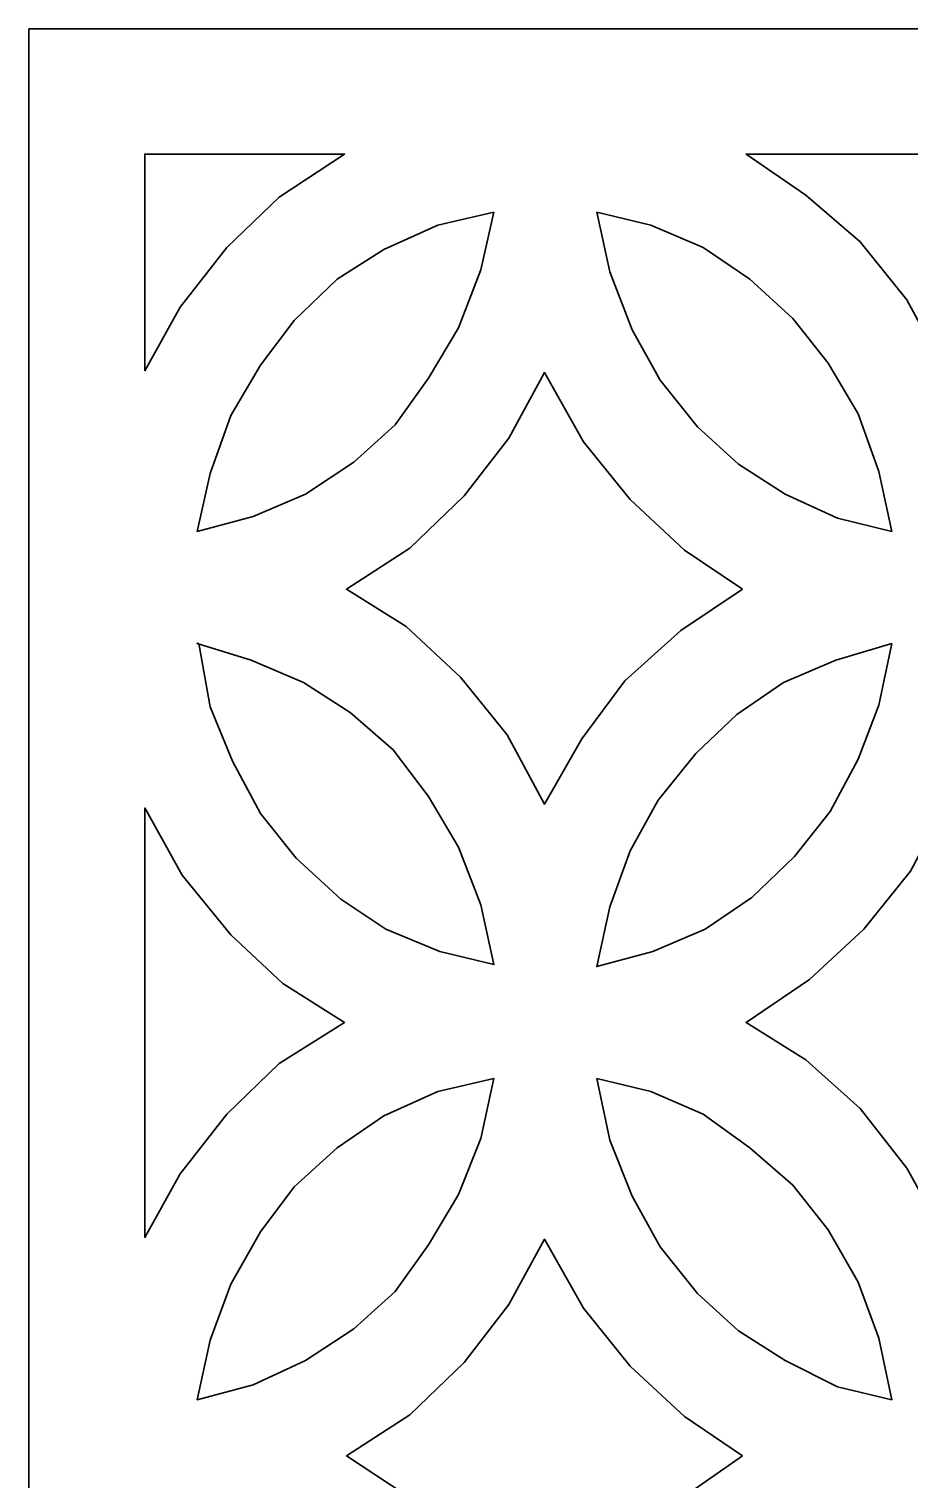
# Model space of a CAD drawing. Header units: centimetres. Extents: x -27 to -19.59, y 0.34 to 7.41.
# Drawn here: x -26.999 to -25.108, y 4.291 to 7.407 of the extents above; entities that cross this region are included whole.
import ezdxf

# ---------------------------------------------------------------- set-up
doc = ezdxf.new("R2010")
doc.units = ezdxf.units.CM
doc.header["$MEASUREMENT"] = 0
doc.layers.add('layer 1', color=7, linetype='Continuous')

msp = doc.modelspace()

# ---------------------------------------------------------------- linework, layer by layer
at = {"layer": 'layer 1', "color": 250}
for points, knots in [([(-19.58969, 0.34319), (-19.58969, 0.34319), (-26.99913, 0.34319), (-26.99913, 0.34319), (-26.99913, 0.34319), (-26.99913, 0.34319), (-26.99913, 7.40743), (-26.99913, 7.40743), (-26.99913, 7.40743), (-26.99913, 7.40743), (-19.58568, 7.40743), (-19.58568, 7.40743), (-19.58568, 7.40743), (-19.58568, 7.40743), (-19.58969, 0.34319), (-19.58969, 0.34319)], [0, 0, 0, 0, 0.2, 0.2, 0.2, 0.2, 0.4, 0.4, 0.4, 0.4, 0.6, 0.6, 0.6, 0.6, 1, 1, 1, 1]), ([(-26.75027, 6.67291), (-26.75027, 6.67291), (-26.75027, 7.13851), (-26.75027, 7.13851), (-26.75027, 7.13851), (-26.75027, 7.13851), (-26.3208, 7.13851), (-26.3208, 7.13851), (-26.3208, 7.13851), (-26.3208, 7.13851), (-26.46128, 7.04619), (-26.46128, 7.04619), (-26.46128, 7.04619), (-26.46128, 7.04619), (-26.57366, 6.93782), (-26.57366, 6.93782), (-26.57366, 6.93782), (-26.57366, 6.93782), (-26.67401, 6.80938), (-26.67401, 6.80938), (-26.67401, 6.80938), (-26.67401, 6.80938), (-26.75027, 6.67291), (-26.75027, 6.67291)], [0, 0, 0, 0, 0.1428571, 0.1428571, 0.1428571, 0.1428571, 0.2857143, 0.2857143, 0.2857143, 0.2857143, 0.4285714, 0.4285714, 0.4285714, 0.4285714, 0.5714286, 0.5714286, 0.5714286, 0.5714286, 0.7142857, 0.7142857, 0.7142857, 0.7142857, 1, 1, 1, 1]), ([(-24.6029, 7.13851), (-24.6029, 7.13851), (-24.73937, 7.04619), (-24.73937, 7.04619), (-24.73937, 7.04619), (-24.73937, 7.04619), (-24.85577, 6.93782), (-24.85577, 6.93782), (-24.85577, 6.93782), (-24.85577, 6.93782), (-24.95611, 6.80938), (-24.95611, 6.80938), (-24.95611, 6.80938), (-24.95611, 6.80938), (-25.03238, 6.67692), (-25.03238, 6.67692), (-25.03238, 6.67692), (-25.03238, 6.67692), (-25.11265, 6.82544), (-25.11265, 6.82544), (-25.11265, 6.82544), (-25.11265, 6.82544), (-25.21299, 6.94986), (-25.21299, 6.94986), (-25.21299, 6.94986), (-25.21299, 6.94986), (-25.3294, 7.05021), (-25.3294, 7.05021), (-25.3294, 7.05021), (-25.3294, 7.05021), (-25.45783, 7.13851), (-25.45783, 7.13851), (-25.45783, 7.13851), (-25.45783, 7.13851), (-24.6029, 7.13851), (-24.6029, 7.13851)], [0, 0, 0, 0, 0.1, 0.1, 0.1, 0.1, 0.2, 0.2, 0.2, 0.2, 0.3, 0.3, 0.3, 0.3, 0.4, 0.4, 0.4, 0.4, 0.5, 0.5, 0.5, 0.5, 0.6, 0.6, 0.6, 0.6, 0.7, 0.7, 0.7, 0.7, 0.8, 0.8, 0.8, 0.8, 1, 1, 1, 1]), ([(-25.9997, 7.01408), (-25.9997, 7.01408), (-26.12011, 6.98599), (-26.12011, 6.98599), (-26.12011, 6.98599), (-26.12011, 6.98599), (-26.23651, 6.93381), (-26.23651, 6.93381), (-26.23651, 6.93381), (-26.23651, 6.93381), (-26.33685, 6.86959), (-26.33685, 6.86959), (-26.33685, 6.86959), (-26.33685, 6.86959), (-26.42917, 6.78129), (-26.42917, 6.78129), (-26.42917, 6.78129), (-26.42917, 6.78129), (-26.50142, 6.68495), (-26.50142, 6.68495), (-26.50142, 6.68495), (-26.50142, 6.68495), (-26.56564, 6.57658), (-26.56564, 6.57658), (-26.56564, 6.57658), (-26.56564, 6.57658), (-26.60979, 6.45215), (-26.60979, 6.45215), (-26.60979, 6.45215), (-26.60979, 6.45215), (-26.63788, 6.32773), (-26.63788, 6.32773), (-26.63788, 6.32773), (-26.63788, 6.32773), (-26.51747, 6.35984), (-26.51747, 6.35984), (-26.51747, 6.35984), (-26.51747, 6.35984), (-26.40508, 6.408), (-26.40508, 6.408), (-26.40508, 6.408), (-26.40508, 6.408), (-26.30073, 6.47623), (-26.30073, 6.47623), (-26.30073, 6.47623), (-26.30073, 6.47623), (-26.21242, 6.55651), (-26.21242, 6.55651), (-26.21242, 6.55651), (-26.21242, 6.55651), (-26.14018, 6.65686), (-26.14018, 6.65686), (-26.14018, 6.65686), (-26.14018, 6.65686), (-26.07596, 6.76523), (-26.07596, 6.76523), (-26.07596, 6.76523), (-26.07596, 6.76523), (-26.02779, 6.88965), (-26.02779, 6.88965), (-26.02779, 6.88965), (-26.02779, 6.88965), (-25.9997, 7.01408), (-25.9997, 7.01408)], [0, 0, 0, 0, 0.0588235, 0.0588235, 0.0588235, 0.0588235, 0.1176471, 0.1176471, 0.1176471, 0.1176471, 0.1764706, 0.1764706, 0.1764706, 0.1764706, 0.2352941, 0.2352941, 0.2352941, 0.2352941, 0.2941176, 0.2941176, 0.2941176, 0.2941176, 0.3529412, 0.3529412, 0.3529412, 0.3529412, 0.4117647, 0.4117647, 0.4117647, 0.4117647, 0.4705882, 0.4705882, 0.4705882, 0.4705882, 0.5294118, 0.5294118, 0.5294118, 0.5294118, 0.5882353, 0.5882353, 0.5882353, 0.5882353, 0.6470588, 0.6470588, 0.6470588, 0.6470588, 0.7058824, 0.7058824, 0.7058824, 0.7058824, 0.7647059, 0.7647059, 0.7647059, 0.7647059, 0.8235294, 0.8235294, 0.8235294, 0.8235294, 0.8823529, 0.8823529, 0.8823529, 0.8823529, 1, 1, 1, 1]), ([(-25.77894, 7.01408), (-25.77894, 7.01408), (-25.75084, 6.88564), (-25.75084, 6.88564), (-25.75084, 6.88564), (-25.75084, 6.88564), (-25.70267, 6.76121), (-25.70267, 6.76121), (-25.70267, 6.76121), (-25.70267, 6.76121), (-25.64247, 6.65284), (-25.64247, 6.65284), (-25.64247, 6.65284), (-25.64247, 6.65284), (-25.5622, 6.55249), (-25.5622, 6.55249), (-25.5622, 6.55249), (-25.5622, 6.55249), (-25.47389, 6.47222), (-25.47389, 6.47222), (-25.47389, 6.47222), (-25.47389, 6.47222), (-25.37355, 6.408), (-25.37355, 6.408), (-25.37355, 6.408), (-25.37355, 6.408), (-25.26116, 6.35582), (-25.26116, 6.35582), (-25.26116, 6.35582), (-25.26116, 6.35582), (-25.14476, 6.32773), (-25.14476, 6.32773), (-25.14476, 6.32773), (-25.14476, 6.32773), (-25.17286, 6.45617), (-25.17286, 6.45617), (-25.17286, 6.45617), (-25.17286, 6.45617), (-25.21701, 6.5806), (-25.21701, 6.5806), (-25.21701, 6.5806), (-25.21701, 6.5806), (-25.28123, 6.68897), (-25.28123, 6.68897), (-25.28123, 6.68897), (-25.28123, 6.68897), (-25.35749, 6.7853), (-25.35749, 6.7853), (-25.35749, 6.7853), (-25.35749, 6.7853), (-25.44981, 6.86959), (-25.44981, 6.86959), (-25.44981, 6.86959), (-25.44981, 6.86959), (-25.55015, 6.93782), (-25.55015, 6.93782), (-25.55015, 6.93782), (-25.55015, 6.93782), (-25.66254, 6.98599), (-25.66254, 6.98599), (-25.66254, 6.98599), (-25.66254, 6.98599), (-25.77894, 7.01408), (-25.77894, 7.01408)], [0, 0, 0, 0, 0.0588235, 0.0588235, 0.0588235, 0.0588235, 0.1176471, 0.1176471, 0.1176471, 0.1176471, 0.1764706, 0.1764706, 0.1764706, 0.1764706, 0.2352941, 0.2352941, 0.2352941, 0.2352941, 0.2941176, 0.2941176, 0.2941176, 0.2941176, 0.3529412, 0.3529412, 0.3529412, 0.3529412, 0.4117647, 0.4117647, 0.4117647, 0.4117647, 0.4705882, 0.4705882, 0.4705882, 0.4705882, 0.5294118, 0.5294118, 0.5294118, 0.5294118, 0.5882353, 0.5882353, 0.5882353, 0.5882353, 0.6470588, 0.6470588, 0.6470588, 0.6470588, 0.7058824, 0.7058824, 0.7058824, 0.7058824, 0.7647059, 0.7647059, 0.7647059, 0.7647059, 0.8235294, 0.8235294, 0.8235294, 0.8235294, 0.8823529, 0.8823529, 0.8823529, 0.8823529, 1, 1, 1, 1]), ([(-25.46586, 6.2033), (-25.46586, 6.2033), (-25.59832, 6.115), (-25.59832, 6.115), (-25.59832, 6.115), (-25.59832, 6.115), (-25.71873, 6.00662), (-25.71873, 6.00662), (-25.71873, 6.00662), (-25.71873, 6.00662), (-25.81105, 5.8822), (-25.81105, 5.8822), (-25.81105, 5.8822), (-25.81105, 5.8822), (-25.89132, 5.74171), (-25.89132, 5.74171), (-25.89132, 5.74171), (-25.89132, 5.74171), (-25.9716, 5.89023), (-25.9716, 5.89023), (-25.9716, 5.89023), (-25.9716, 5.89023), (-26.07194, 6.01465), (-26.07194, 6.01465), (-26.07194, 6.01465), (-26.07194, 6.01465), (-26.18834, 6.12303), (-26.18834, 6.12303), (-26.18834, 6.12303), (-26.18834, 6.12303), (-26.31678, 6.2033), (-26.31678, 6.2033), (-26.31678, 6.2033), (-26.31678, 6.2033), (-26.18031, 6.2916), (-26.18031, 6.2916), (-26.18031, 6.2916), (-26.18031, 6.2916), (-26.06392, 6.40399), (-26.06392, 6.40399), (-26.06392, 6.40399), (-26.06392, 6.40399), (-25.96758, 6.52841), (-25.96758, 6.52841), (-25.96758, 6.52841), (-25.96758, 6.52841), (-25.89132, 6.6689), (-25.89132, 6.6689), (-25.89132, 6.6689), (-25.89132, 6.6689), (-25.80704, 6.52038), (-25.80704, 6.52038), (-25.80704, 6.52038), (-25.80704, 6.52038), (-25.70669, 6.39596), (-25.70669, 6.39596), (-25.70669, 6.39596), (-25.70669, 6.39596), (-25.59029, 6.28759), (-25.59029, 6.28759), (-25.59029, 6.28759), (-25.59029, 6.28759), (-25.46586, 6.2033), (-25.46586, 6.2033)], [0, 0, 0, 0, 0.0588235, 0.0588235, 0.0588235, 0.0588235, 0.1176471, 0.1176471, 0.1176471, 0.1176471, 0.1764706, 0.1764706, 0.1764706, 0.1764706, 0.2352941, 0.2352941, 0.2352941, 0.2352941, 0.2941176, 0.2941176, 0.2941176, 0.2941176, 0.3529412, 0.3529412, 0.3529412, 0.3529412, 0.4117647, 0.4117647, 0.4117647, 0.4117647, 0.4705882, 0.4705882, 0.4705882, 0.4705882, 0.5294118, 0.5294118, 0.5294118, 0.5294118, 0.5882353, 0.5882353, 0.5882353, 0.5882353, 0.6470588, 0.6470588, 0.6470588, 0.6470588, 0.7058824, 0.7058824, 0.7058824, 0.7058824, 0.7647059, 0.7647059, 0.7647059, 0.7647059, 0.8235294, 0.8235294, 0.8235294, 0.8235294, 0.8823529, 0.8823529, 0.8823529, 0.8823529, 1, 1, 1, 1]), ([(-26.63387, 6.0869), (-26.63387, 6.0869), (-26.60979, 5.95043), (-26.60979, 5.95043), (-26.60979, 5.95043), (-26.60979, 5.95043), (-26.56162, 5.83403), (-26.56162, 5.83403), (-26.56162, 5.83403), (-26.56162, 5.83403), (-26.50142, 5.72165), (-26.50142, 5.72165), (-26.50142, 5.72165), (-26.50142, 5.72165), (-26.42515, 5.62532), (-26.42515, 5.62532), (-26.42515, 5.62532), (-26.42515, 5.62532), (-26.32882, 5.53701), (-26.32882, 5.53701), (-26.32882, 5.53701), (-26.32882, 5.53701), (-26.23249, 5.47279), (-26.23249, 5.47279), (-26.23249, 5.47279), (-26.23249, 5.47279), (-26.11609, 5.42463), (-26.11609, 5.42463), (-26.11609, 5.42463), (-26.11609, 5.42463), (-25.9997, 5.39653), (-25.9997, 5.39653), (-25.9997, 5.39653), (-25.9997, 5.39653), (-26.02779, 5.52497), (-26.02779, 5.52497), (-26.02779, 5.52497), (-26.02779, 5.52497), (-26.07596, 5.6494), (-26.07596, 5.6494), (-26.07596, 5.6494), (-26.07596, 5.6494), (-26.14018, 5.75777), (-26.14018, 5.75777), (-26.14018, 5.75777), (-26.14018, 5.75777), (-26.21644, 5.85812), (-26.21644, 5.85812), (-26.21644, 5.85812), (-26.21644, 5.85812), (-26.30876, 5.93839), (-26.30876, 5.93839), (-26.30876, 5.93839), (-26.30876, 5.93839), (-26.4091, 6.00261), (-26.4091, 6.00261), (-26.4091, 6.00261), (-26.4091, 6.00261), (-26.52149, 6.05077), (-26.52149, 6.05077), (-26.52149, 6.05077), (-26.52149, 6.05077), (-26.63788, 6.0869), (-26.63788, 6.0869), (-26.63788, 6.0869), (-26.63788, 6.0869), (-26.63387, 6.0869), (-26.63387, 6.0869)], [0, 0, 0, 0, 0.0555556, 0.0555556, 0.0555556, 0.0555556, 0.1111111, 0.1111111, 0.1111111, 0.1111111, 0.1666667, 0.1666667, 0.1666667, 0.1666667, 0.2222222, 0.2222222, 0.2222222, 0.2222222, 0.2777778, 0.2777778, 0.2777778, 0.2777778, 0.3333333, 0.3333333, 0.3333333, 0.3333333, 0.3888889, 0.3888889, 0.3888889, 0.3888889, 0.4444444, 0.4444444, 0.4444444, 0.4444444, 0.5, 0.5, 0.5, 0.5, 0.5555556, 0.5555556, 0.5555556, 0.5555556, 0.6111111, 0.6111111, 0.6111111, 0.6111111, 0.6666667, 0.6666667, 0.6666667, 0.6666667, 0.7222222, 0.7222222, 0.7222222, 0.7222222, 0.7777778, 0.7777778, 0.7777778, 0.7777778, 0.8333333, 0.8333333, 0.8333333, 0.8333333, 0.8888889, 0.8888889, 0.8888889, 0.8888889, 1, 1, 1, 1]), ([(-25.14476, 6.0869), (-25.14476, 6.0869), (-25.26517, 6.05077), (-25.26517, 6.05077), (-25.26517, 6.05077), (-25.26517, 6.05077), (-25.37756, 6.00261), (-25.37756, 6.00261), (-25.37756, 6.00261), (-25.37756, 6.00261), (-25.4779, 5.93438), (-25.4779, 5.93438), (-25.4779, 5.93438), (-25.4779, 5.93438), (-25.56621, 5.85008), (-25.56621, 5.85008), (-25.56621, 5.85008), (-25.56621, 5.85008), (-25.64648, 5.74974), (-25.64648, 5.74974), (-25.64648, 5.74974), (-25.64648, 5.74974), (-25.70669, 5.64137), (-25.70669, 5.64137), (-25.70669, 5.64137), (-25.70669, 5.64137), (-25.75084, 5.52096), (-25.75084, 5.52096), (-25.75084, 5.52096), (-25.75084, 5.52096), (-25.77894, 5.39252), (-25.77894, 5.39252), (-25.77894, 5.39252), (-25.77894, 5.39252), (-25.65852, 5.42463), (-25.65852, 5.42463), (-25.65852, 5.42463), (-25.65852, 5.42463), (-25.54614, 5.47279), (-25.54614, 5.47279), (-25.54614, 5.47279), (-25.54614, 5.47279), (-25.44579, 5.54102), (-25.44579, 5.54102), (-25.44579, 5.54102), (-25.44579, 5.54102), (-25.35348, 5.62933), (-25.35348, 5.62933), (-25.35348, 5.62933), (-25.35348, 5.62933), (-25.27721, 5.72566), (-25.27721, 5.72566), (-25.27721, 5.72566), (-25.27721, 5.72566), (-25.21701, 5.83804), (-25.21701, 5.83804), (-25.21701, 5.83804), (-25.21701, 5.83804), (-25.17286, 5.95445), (-25.17286, 5.95445), (-25.17286, 5.95445), (-25.17286, 5.95445), (-25.14476, 6.0869), (-25.14476, 6.0869)], [0, 0, 0, 0, 0.0588235, 0.0588235, 0.0588235, 0.0588235, 0.1176471, 0.1176471, 0.1176471, 0.1176471, 0.1764706, 0.1764706, 0.1764706, 0.1764706, 0.2352941, 0.2352941, 0.2352941, 0.2352941, 0.2941176, 0.2941176, 0.2941176, 0.2941176, 0.3529412, 0.3529412, 0.3529412, 0.3529412, 0.4117647, 0.4117647, 0.4117647, 0.4117647, 0.4705882, 0.4705882, 0.4705882, 0.4705882, 0.5294118, 0.5294118, 0.5294118, 0.5294118, 0.5882353, 0.5882353, 0.5882353, 0.5882353, 0.6470588, 0.6470588, 0.6470588, 0.6470588, 0.7058824, 0.7058824, 0.7058824, 0.7058824, 0.7647059, 0.7647059, 0.7647059, 0.7647059, 0.8235294, 0.8235294, 0.8235294, 0.8235294, 0.8823529, 0.8823529, 0.8823529, 0.8823529, 1, 1, 1, 1]), ([(-26.75027, 5.73369), (-26.75027, 5.73369), (-26.67, 5.58919), (-26.67, 5.58919), (-26.67, 5.58919), (-26.67, 5.58919), (-26.56564, 5.46075), (-26.56564, 5.46075), (-26.56564, 5.46075), (-26.56564, 5.46075), (-26.45325, 5.35639), (-26.45325, 5.35639), (-26.45325, 5.35639), (-26.45325, 5.35639), (-26.3208, 5.2721), (-26.3208, 5.2721), (-26.3208, 5.2721), (-26.3208, 5.2721), (-26.46128, 5.1838), (-26.46128, 5.1838), (-26.46128, 5.1838), (-26.46128, 5.1838), (-26.57366, 5.07543), (-26.57366, 5.07543), (-26.57366, 5.07543), (-26.57366, 5.07543), (-26.67401, 4.94699), (-26.67401, 4.94699), (-26.67401, 4.94699), (-26.67401, 4.94699), (-26.75027, 4.81052), (-26.75027, 4.81052), (-26.75027, 4.81052), (-26.75027, 4.81052), (-26.75027, 5.73369), (-26.75027, 5.73369)], [0, 0, 0, 0, 0.1, 0.1, 0.1, 0.1, 0.2, 0.2, 0.2, 0.2, 0.3, 0.3, 0.3, 0.3, 0.4, 0.4, 0.4, 0.4, 0.5, 0.5, 0.5, 0.5, 0.6, 0.6, 0.6, 0.6, 0.7, 0.7, 0.7, 0.7, 0.8, 0.8, 0.8, 0.8, 1, 1, 1, 1]), ([(-25.03238, 4.81453), (-25.03238, 4.81453), (-25.11265, 4.95903), (-25.11265, 4.95903), (-25.11265, 4.95903), (-25.11265, 4.95903), (-25.21299, 5.08747), (-25.21299, 5.08747), (-25.21299, 5.08747), (-25.21299, 5.08747), (-25.3294, 5.19183), (-25.3294, 5.19183), (-25.3294, 5.19183), (-25.3294, 5.19183), (-25.45783, 5.2721), (-25.45783, 5.2721), (-25.45783, 5.2721), (-25.45783, 5.2721), (-25.32136, 5.36442), (-25.32136, 5.36442), (-25.32136, 5.36442), (-25.32136, 5.36442), (-25.20497, 5.47279), (-25.20497, 5.47279), (-25.20497, 5.47279), (-25.20497, 5.47279), (-25.10462, 5.59722), (-25.10462, 5.59722), (-25.10462, 5.59722), (-25.10462, 5.59722), (-25.03238, 5.73369), (-25.03238, 5.73369), (-25.03238, 5.73369), (-25.03238, 5.73369), (-24.94809, 5.58919), (-24.94809, 5.58919), (-24.94809, 5.58919), (-24.94809, 5.58919), (-24.84774, 5.46075), (-24.84774, 5.46075), (-24.84774, 5.46075), (-24.84774, 5.46075), (-24.73134, 5.35639), (-24.73134, 5.35639), (-24.73134, 5.35639), (-24.73134, 5.35639), (-24.6029, 5.2721), (-24.6029, 5.2721), (-24.6029, 5.2721), (-24.6029, 5.2721), (-24.73937, 5.1838), (-24.73937, 5.1838), (-24.73937, 5.1838), (-24.73937, 5.1838), (-24.85577, 5.07543), (-24.85577, 5.07543), (-24.85577, 5.07543), (-24.85577, 5.07543), (-24.95611, 4.94699), (-24.95611, 4.94699), (-24.95611, 4.94699), (-24.95611, 4.94699), (-25.03238, 4.81453), (-25.03238, 4.81453)], [0, 0, 0, 0, 0.0588235, 0.0588235, 0.0588235, 0.0588235, 0.1176471, 0.1176471, 0.1176471, 0.1176471, 0.1764706, 0.1764706, 0.1764706, 0.1764706, 0.2352941, 0.2352941, 0.2352941, 0.2352941, 0.2941176, 0.2941176, 0.2941176, 0.2941176, 0.3529412, 0.3529412, 0.3529412, 0.3529412, 0.4117647, 0.4117647, 0.4117647, 0.4117647, 0.4705882, 0.4705882, 0.4705882, 0.4705882, 0.5294118, 0.5294118, 0.5294118, 0.5294118, 0.5882353, 0.5882353, 0.5882353, 0.5882353, 0.6470588, 0.6470588, 0.6470588, 0.6470588, 0.7058824, 0.7058824, 0.7058824, 0.7058824, 0.7647059, 0.7647059, 0.7647059, 0.7647059, 0.8235294, 0.8235294, 0.8235294, 0.8235294, 0.8823529, 0.8823529, 0.8823529, 0.8823529, 1, 1, 1, 1]), ([(-25.9997, 5.15169), (-25.9997, 5.15169), (-26.12011, 5.12359), (-26.12011, 5.12359), (-26.12011, 5.12359), (-26.12011, 5.12359), (-26.23651, 5.07141), (-26.23651, 5.07141), (-26.23651, 5.07141), (-26.23651, 5.07141), (-26.33685, 5.00318), (-26.33685, 5.00318), (-26.33685, 5.00318), (-26.33685, 5.00318), (-26.42917, 4.91889), (-26.42917, 4.91889), (-26.42917, 4.91889), (-26.42917, 4.91889), (-26.50142, 4.82256), (-26.50142, 4.82256), (-26.50142, 4.82256), (-26.50142, 4.82256), (-26.56564, 4.71018), (-26.56564, 4.71018), (-26.56564, 4.71018), (-26.56564, 4.71018), (-26.60979, 4.58976), (-26.60979, 4.58976), (-26.60979, 4.58976), (-26.60979, 4.58976), (-26.63788, 4.46132), (-26.63788, 4.46132), (-26.63788, 4.46132), (-26.63788, 4.46132), (-26.51747, 4.49343), (-26.51747, 4.49343), (-26.51747, 4.49343), (-26.51747, 4.49343), (-26.40508, 4.54561), (-26.40508, 4.54561), (-26.40508, 4.54561), (-26.40508, 4.54561), (-26.30073, 4.61384), (-26.30073, 4.61384), (-26.30073, 4.61384), (-26.30073, 4.61384), (-26.21242, 4.69412), (-26.21242, 4.69412), (-26.21242, 4.69412), (-26.21242, 4.69412), (-26.14018, 4.79446), (-26.14018, 4.79446), (-26.14018, 4.79446), (-26.14018, 4.79446), (-26.07596, 4.90283), (-26.07596, 4.90283), (-26.07596, 4.90283), (-26.07596, 4.90283), (-26.02779, 5.02325), (-26.02779, 5.02325), (-26.02779, 5.02325), (-26.02779, 5.02325), (-25.9997, 5.15169), (-25.9997, 5.15169)], [0, 0, 0, 0, 0.0588235, 0.0588235, 0.0588235, 0.0588235, 0.1176471, 0.1176471, 0.1176471, 0.1176471, 0.1764706, 0.1764706, 0.1764706, 0.1764706, 0.2352941, 0.2352941, 0.2352941, 0.2352941, 0.2941176, 0.2941176, 0.2941176, 0.2941176, 0.3529412, 0.3529412, 0.3529412, 0.3529412, 0.4117647, 0.4117647, 0.4117647, 0.4117647, 0.4705882, 0.4705882, 0.4705882, 0.4705882, 0.5294118, 0.5294118, 0.5294118, 0.5294118, 0.5882353, 0.5882353, 0.5882353, 0.5882353, 0.6470588, 0.6470588, 0.6470588, 0.6470588, 0.7058824, 0.7058824, 0.7058824, 0.7058824, 0.7647059, 0.7647059, 0.7647059, 0.7647059, 0.8235294, 0.8235294, 0.8235294, 0.8235294, 0.8823529, 0.8823529, 0.8823529, 0.8823529, 1, 1, 1, 1]), ([(-25.77894, 5.15169), (-25.77894, 5.15169), (-25.75084, 5.01924), (-25.75084, 5.01924), (-25.75084, 5.01924), (-25.75084, 5.01924), (-25.70267, 4.89883), (-25.70267, 4.89883), (-25.70267, 4.89883), (-25.70267, 4.89883), (-25.64247, 4.79045), (-25.64247, 4.79045), (-25.64247, 4.79045), (-25.64247, 4.79045), (-25.5622, 4.69011), (-25.5622, 4.69011), (-25.5622, 4.69011), (-25.5622, 4.69011), (-25.47389, 4.60983), (-25.47389, 4.60983), (-25.47389, 4.60983), (-25.47389, 4.60983), (-25.37355, 4.54561), (-25.37355, 4.54561), (-25.37355, 4.54561), (-25.37355, 4.54561), (-25.26116, 4.48942), (-25.26116, 4.48942), (-25.26116, 4.48942), (-25.26116, 4.48942), (-25.14476, 4.46132), (-25.14476, 4.46132), (-25.14476, 4.46132), (-25.14476, 4.46132), (-25.17286, 4.59377), (-25.17286, 4.59377), (-25.17286, 4.59377), (-25.17286, 4.59377), (-25.21701, 4.71419), (-25.21701, 4.71419), (-25.21701, 4.71419), (-25.21701, 4.71419), (-25.28123, 4.82657), (-25.28123, 4.82657), (-25.28123, 4.82657), (-25.28123, 4.82657), (-25.35749, 4.92291), (-25.35749, 4.92291), (-25.35749, 4.92291), (-25.35749, 4.92291), (-25.44981, 5.00318), (-25.44981, 5.00318), (-25.44981, 5.00318), (-25.44981, 5.00318), (-25.55015, 5.07543), (-25.55015, 5.07543), (-25.55015, 5.07543), (-25.55015, 5.07543), (-25.66254, 5.12359), (-25.66254, 5.12359), (-25.66254, 5.12359), (-25.66254, 5.12359), (-25.77894, 5.15169), (-25.77894, 5.15169)], [0, 0, 0, 0, 0.0588235, 0.0588235, 0.0588235, 0.0588235, 0.1176471, 0.1176471, 0.1176471, 0.1176471, 0.1764706, 0.1764706, 0.1764706, 0.1764706, 0.2352941, 0.2352941, 0.2352941, 0.2352941, 0.2941176, 0.2941176, 0.2941176, 0.2941176, 0.3529412, 0.3529412, 0.3529412, 0.3529412, 0.4117647, 0.4117647, 0.4117647, 0.4117647, 0.4705882, 0.4705882, 0.4705882, 0.4705882, 0.5294118, 0.5294118, 0.5294118, 0.5294118, 0.5882353, 0.5882353, 0.5882353, 0.5882353, 0.6470588, 0.6470588, 0.6470588, 0.6470588, 0.7058824, 0.7058824, 0.7058824, 0.7058824, 0.7647059, 0.7647059, 0.7647059, 0.7647059, 0.8235294, 0.8235294, 0.8235294, 0.8235294, 0.8823529, 0.8823529, 0.8823529, 0.8823529, 1, 1, 1, 1]), ([(-25.46586, 4.34091), (-25.46586, 4.34091), (-25.59832, 4.24859), (-25.59832, 4.24859), (-25.59832, 4.24859), (-25.59832, 4.24859), (-25.71873, 4.14423), (-25.71873, 4.14423), (-25.71873, 4.14423), (-25.71873, 4.14423), (-25.81105, 4.01981), (-25.81105, 4.01981), (-25.81105, 4.01981), (-25.81105, 4.01981), (-25.89132, 3.87932), (-25.89132, 3.87932), (-25.89132, 3.87932), (-25.89132, 3.87932), (-25.9716, 4.02783), (-25.9716, 4.02783), (-25.9716, 4.02783), (-25.9716, 4.02783), (-26.07194, 4.15226), (-26.07194, 4.15226), (-26.07194, 4.15226), (-26.07194, 4.15226), (-26.18834, 4.25662), (-26.18834, 4.25662), (-26.18834, 4.25662), (-26.18834, 4.25662), (-26.31678, 4.34091), (-26.31678, 4.34091), (-26.31678, 4.34091), (-26.31678, 4.34091), (-26.18031, 4.42921), (-26.18031, 4.42921), (-26.18031, 4.42921), (-26.18031, 4.42921), (-26.06392, 4.5416), (-26.06392, 4.5416), (-26.06392, 4.5416), (-26.06392, 4.5416), (-25.96758, 4.66602), (-25.96758, 4.66602), (-25.96758, 4.66602), (-25.96758, 4.66602), (-25.89132, 4.8065), (-25.89132, 4.8065), (-25.89132, 4.8065), (-25.89132, 4.8065), (-25.80704, 4.658), (-25.80704, 4.658), (-25.80704, 4.658), (-25.80704, 4.658), (-25.70669, 4.53357), (-25.70669, 4.53357), (-25.70669, 4.53357), (-25.70669, 4.53357), (-25.59029, 4.42519), (-25.59029, 4.42519), (-25.59029, 4.42519), (-25.59029, 4.42519), (-25.46586, 4.34091), (-25.46586, 4.34091)], [0, 0, 0, 0, 0.0588235, 0.0588235, 0.0588235, 0.0588235, 0.1176471, 0.1176471, 0.1176471, 0.1176471, 0.1764706, 0.1764706, 0.1764706, 0.1764706, 0.2352941, 0.2352941, 0.2352941, 0.2352941, 0.2941176, 0.2941176, 0.2941176, 0.2941176, 0.3529412, 0.3529412, 0.3529412, 0.3529412, 0.4117647, 0.4117647, 0.4117647, 0.4117647, 0.4705882, 0.4705882, 0.4705882, 0.4705882, 0.5294118, 0.5294118, 0.5294118, 0.5294118, 0.5882353, 0.5882353, 0.5882353, 0.5882353, 0.6470588, 0.6470588, 0.6470588, 0.6470588, 0.7058824, 0.7058824, 0.7058824, 0.7058824, 0.7647059, 0.7647059, 0.7647059, 0.7647059, 0.8235294, 0.8235294, 0.8235294, 0.8235294, 0.8823529, 0.8823529, 0.8823529, 0.8823529, 1, 1, 1, 1])]:
    msp.add_open_spline(points, degree=3, knots=knots, dxfattribs=at)
at = {"layer": 'layer 1', "color": 250, "lineweight": 30}
for points, knots in [([(-19.58969, 0.34319), (-19.58969, 0.34319), (-26.99913, 0.34319), (-26.99913, 0.34319), (-26.99913, 0.34319), (-26.99913, 0.34319), (-26.99913, 7.40743), (-26.99913, 7.40743), (-26.99913, 7.40743), (-26.99913, 7.40743), (-19.58568, 7.40743), (-19.58568, 7.40743)], [0, 0, 0, 0, 0.25, 0.25, 0.25, 0.25, 0.5, 0.5, 0.5, 0.5, 1, 1, 1, 1]), ([(-26.75027, 6.67291), (-26.75027, 6.67291), (-26.75027, 7.13851), (-26.75027, 7.13851), (-26.75027, 7.13851), (-26.75027, 7.13851), (-26.3208, 7.13851), (-26.3208, 7.13851), (-26.3208, 7.13851), (-26.3208, 7.13851), (-26.46128, 7.04619), (-26.46128, 7.04619), (-26.46128, 7.04619), (-26.46128, 7.04619), (-26.57366, 6.93782), (-26.57366, 6.93782), (-26.57366, 6.93782), (-26.57366, 6.93782), (-26.67401, 6.80938), (-26.67401, 6.80938), (-26.67401, 6.80938), (-26.67401, 6.80938), (-26.75027, 6.67291), (-26.75027, 6.67291)], [0, 0, 0, 0, 0.1428571, 0.1428571, 0.1428571, 0.1428571, 0.2857143, 0.2857143, 0.2857143, 0.2857143, 0.4285714, 0.4285714, 0.4285714, 0.4285714, 0.5714286, 0.5714286, 0.5714286, 0.5714286, 0.7142857, 0.7142857, 0.7142857, 0.7142857, 1, 1, 1, 1]), ([(-24.6029, 7.13851), (-24.6029, 7.13851), (-24.73937, 7.04619), (-24.73937, 7.04619), (-24.73937, 7.04619), (-24.73937, 7.04619), (-24.85577, 6.93782), (-24.85577, 6.93782), (-24.85577, 6.93782), (-24.85577, 6.93782), (-24.95611, 6.80938), (-24.95611, 6.80938), (-24.95611, 6.80938), (-24.95611, 6.80938), (-25.03238, 6.67692), (-25.03238, 6.67692), (-25.03238, 6.67692), (-25.03238, 6.67692), (-25.11265, 6.82544), (-25.11265, 6.82544), (-25.11265, 6.82544), (-25.11265, 6.82544), (-25.21299, 6.94986), (-25.21299, 6.94986), (-25.21299, 6.94986), (-25.21299, 6.94986), (-25.3294, 7.05021), (-25.3294, 7.05021), (-25.3294, 7.05021), (-25.3294, 7.05021), (-25.45783, 7.13851), (-25.45783, 7.13851), (-25.45783, 7.13851), (-25.45783, 7.13851), (-24.6029, 7.13851), (-24.6029, 7.13851)], [0, 0, 0, 0, 0.1, 0.1, 0.1, 0.1, 0.2, 0.2, 0.2, 0.2, 0.3, 0.3, 0.3, 0.3, 0.4, 0.4, 0.4, 0.4, 0.5, 0.5, 0.5, 0.5, 0.6, 0.6, 0.6, 0.6, 0.7, 0.7, 0.7, 0.7, 0.8, 0.8, 0.8, 0.8, 1, 1, 1, 1]), ([(-25.9997, 7.01408), (-25.9997, 7.01408), (-26.12011, 6.98599), (-26.12011, 6.98599), (-26.12011, 6.98599), (-26.12011, 6.98599), (-26.23651, 6.93381), (-26.23651, 6.93381), (-26.23651, 6.93381), (-26.23651, 6.93381), (-26.33685, 6.86959), (-26.33685, 6.86959), (-26.33685, 6.86959), (-26.33685, 6.86959), (-26.42917, 6.78129), (-26.42917, 6.78129), (-26.42917, 6.78129), (-26.42917, 6.78129), (-26.50142, 6.68495), (-26.50142, 6.68495), (-26.50142, 6.68495), (-26.50142, 6.68495), (-26.56564, 6.57658), (-26.56564, 6.57658), (-26.56564, 6.57658), (-26.56564, 6.57658), (-26.60979, 6.45215), (-26.60979, 6.45215), (-26.60979, 6.45215), (-26.60979, 6.45215), (-26.63788, 6.32773), (-26.63788, 6.32773), (-26.63788, 6.32773), (-26.63788, 6.32773), (-26.51747, 6.35984), (-26.51747, 6.35984), (-26.51747, 6.35984), (-26.51747, 6.35984), (-26.40508, 6.408), (-26.40508, 6.408), (-26.40508, 6.408), (-26.40508, 6.408), (-26.30073, 6.47623), (-26.30073, 6.47623), (-26.30073, 6.47623), (-26.30073, 6.47623), (-26.21242, 6.55651), (-26.21242, 6.55651), (-26.21242, 6.55651), (-26.21242, 6.55651), (-26.14018, 6.65686), (-26.14018, 6.65686), (-26.14018, 6.65686), (-26.14018, 6.65686), (-26.07596, 6.76523), (-26.07596, 6.76523), (-26.07596, 6.76523), (-26.07596, 6.76523), (-26.02779, 6.88965), (-26.02779, 6.88965), (-26.02779, 6.88965), (-26.02779, 6.88965), (-25.9997, 7.01408), (-25.9997, 7.01408)], [0, 0, 0, 0, 0.0588235, 0.0588235, 0.0588235, 0.0588235, 0.1176471, 0.1176471, 0.1176471, 0.1176471, 0.1764706, 0.1764706, 0.1764706, 0.1764706, 0.2352941, 0.2352941, 0.2352941, 0.2352941, 0.2941176, 0.2941176, 0.2941176, 0.2941176, 0.3529412, 0.3529412, 0.3529412, 0.3529412, 0.4117647, 0.4117647, 0.4117647, 0.4117647, 0.4705882, 0.4705882, 0.4705882, 0.4705882, 0.5294118, 0.5294118, 0.5294118, 0.5294118, 0.5882353, 0.5882353, 0.5882353, 0.5882353, 0.6470588, 0.6470588, 0.6470588, 0.6470588, 0.7058824, 0.7058824, 0.7058824, 0.7058824, 0.7647059, 0.7647059, 0.7647059, 0.7647059, 0.8235294, 0.8235294, 0.8235294, 0.8235294, 0.8823529, 0.8823529, 0.8823529, 0.8823529, 1, 1, 1, 1]), ([(-25.77894, 7.01408), (-25.77894, 7.01408), (-25.75084, 6.88564), (-25.75084, 6.88564), (-25.75084, 6.88564), (-25.75084, 6.88564), (-25.70267, 6.76121), (-25.70267, 6.76121), (-25.70267, 6.76121), (-25.70267, 6.76121), (-25.64247, 6.65284), (-25.64247, 6.65284), (-25.64247, 6.65284), (-25.64247, 6.65284), (-25.5622, 6.55249), (-25.5622, 6.55249), (-25.5622, 6.55249), (-25.5622, 6.55249), (-25.47389, 6.47222), (-25.47389, 6.47222), (-25.47389, 6.47222), (-25.47389, 6.47222), (-25.37355, 6.408), (-25.37355, 6.408), (-25.37355, 6.408), (-25.37355, 6.408), (-25.26116, 6.35582), (-25.26116, 6.35582), (-25.26116, 6.35582), (-25.26116, 6.35582), (-25.14476, 6.32773), (-25.14476, 6.32773), (-25.14476, 6.32773), (-25.14476, 6.32773), (-25.17286, 6.45617), (-25.17286, 6.45617), (-25.17286, 6.45617), (-25.17286, 6.45617), (-25.21701, 6.5806), (-25.21701, 6.5806), (-25.21701, 6.5806), (-25.21701, 6.5806), (-25.28123, 6.68897), (-25.28123, 6.68897), (-25.28123, 6.68897), (-25.28123, 6.68897), (-25.35749, 6.7853), (-25.35749, 6.7853), (-25.35749, 6.7853), (-25.35749, 6.7853), (-25.44981, 6.86959), (-25.44981, 6.86959), (-25.44981, 6.86959), (-25.44981, 6.86959), (-25.55015, 6.93782), (-25.55015, 6.93782), (-25.55015, 6.93782), (-25.55015, 6.93782), (-25.66254, 6.98599), (-25.66254, 6.98599), (-25.66254, 6.98599), (-25.66254, 6.98599), (-25.77894, 7.01408), (-25.77894, 7.01408)], [0, 0, 0, 0, 0.0588235, 0.0588235, 0.0588235, 0.0588235, 0.1176471, 0.1176471, 0.1176471, 0.1176471, 0.1764706, 0.1764706, 0.1764706, 0.1764706, 0.2352941, 0.2352941, 0.2352941, 0.2352941, 0.2941176, 0.2941176, 0.2941176, 0.2941176, 0.3529412, 0.3529412, 0.3529412, 0.3529412, 0.4117647, 0.4117647, 0.4117647, 0.4117647, 0.4705882, 0.4705882, 0.4705882, 0.4705882, 0.5294118, 0.5294118, 0.5294118, 0.5294118, 0.5882353, 0.5882353, 0.5882353, 0.5882353, 0.6470588, 0.6470588, 0.6470588, 0.6470588, 0.7058824, 0.7058824, 0.7058824, 0.7058824, 0.7647059, 0.7647059, 0.7647059, 0.7647059, 0.8235294, 0.8235294, 0.8235294, 0.8235294, 0.8823529, 0.8823529, 0.8823529, 0.8823529, 1, 1, 1, 1]), ([(-25.46586, 6.2033), (-25.46586, 6.2033), (-25.59832, 6.115), (-25.59832, 6.115), (-25.59832, 6.115), (-25.59832, 6.115), (-25.71873, 6.00662), (-25.71873, 6.00662), (-25.71873, 6.00662), (-25.71873, 6.00662), (-25.81105, 5.8822), (-25.81105, 5.8822), (-25.81105, 5.8822), (-25.81105, 5.8822), (-25.89132, 5.74171), (-25.89132, 5.74171), (-25.89132, 5.74171), (-25.89132, 5.74171), (-25.9716, 5.89023), (-25.9716, 5.89023), (-25.9716, 5.89023), (-25.9716, 5.89023), (-26.07194, 6.01465), (-26.07194, 6.01465), (-26.07194, 6.01465), (-26.07194, 6.01465), (-26.18834, 6.12303), (-26.18834, 6.12303), (-26.18834, 6.12303), (-26.18834, 6.12303), (-26.31678, 6.2033), (-26.31678, 6.2033), (-26.31678, 6.2033), (-26.31678, 6.2033), (-26.18031, 6.2916), (-26.18031, 6.2916), (-26.18031, 6.2916), (-26.18031, 6.2916), (-26.06392, 6.40399), (-26.06392, 6.40399), (-26.06392, 6.40399), (-26.06392, 6.40399), (-25.96758, 6.52841), (-25.96758, 6.52841), (-25.96758, 6.52841), (-25.96758, 6.52841), (-25.89132, 6.6689), (-25.89132, 6.6689), (-25.89132, 6.6689), (-25.89132, 6.6689), (-25.80704, 6.52038), (-25.80704, 6.52038), (-25.80704, 6.52038), (-25.80704, 6.52038), (-25.70669, 6.39596), (-25.70669, 6.39596), (-25.70669, 6.39596), (-25.70669, 6.39596), (-25.59029, 6.28759), (-25.59029, 6.28759), (-25.59029, 6.28759), (-25.59029, 6.28759), (-25.46586, 6.2033), (-25.46586, 6.2033)], [0, 0, 0, 0, 0.0588235, 0.0588235, 0.0588235, 0.0588235, 0.1176471, 0.1176471, 0.1176471, 0.1176471, 0.1764706, 0.1764706, 0.1764706, 0.1764706, 0.2352941, 0.2352941, 0.2352941, 0.2352941, 0.2941176, 0.2941176, 0.2941176, 0.2941176, 0.3529412, 0.3529412, 0.3529412, 0.3529412, 0.4117647, 0.4117647, 0.4117647, 0.4117647, 0.4705882, 0.4705882, 0.4705882, 0.4705882, 0.5294118, 0.5294118, 0.5294118, 0.5294118, 0.5882353, 0.5882353, 0.5882353, 0.5882353, 0.6470588, 0.6470588, 0.6470588, 0.6470588, 0.7058824, 0.7058824, 0.7058824, 0.7058824, 0.7647059, 0.7647059, 0.7647059, 0.7647059, 0.8235294, 0.8235294, 0.8235294, 0.8235294, 0.8823529, 0.8823529, 0.8823529, 0.8823529, 1, 1, 1, 1]), ([(-26.63387, 6.0869), (-26.63387, 6.0869), (-26.60979, 5.95043), (-26.60979, 5.95043), (-26.60979, 5.95043), (-26.60979, 5.95043), (-26.56162, 5.83403), (-26.56162, 5.83403), (-26.56162, 5.83403), (-26.56162, 5.83403), (-26.50142, 5.72165), (-26.50142, 5.72165), (-26.50142, 5.72165), (-26.50142, 5.72165), (-26.42515, 5.62532), (-26.42515, 5.62532), (-26.42515, 5.62532), (-26.42515, 5.62532), (-26.32882, 5.53701), (-26.32882, 5.53701), (-26.32882, 5.53701), (-26.32882, 5.53701), (-26.23249, 5.47279), (-26.23249, 5.47279), (-26.23249, 5.47279), (-26.23249, 5.47279), (-26.11609, 5.42463), (-26.11609, 5.42463), (-26.11609, 5.42463), (-26.11609, 5.42463), (-25.9997, 5.39653), (-25.9997, 5.39653), (-25.9997, 5.39653), (-25.9997, 5.39653), (-26.02779, 5.52497), (-26.02779, 5.52497), (-26.02779, 5.52497), (-26.02779, 5.52497), (-26.07596, 5.6494), (-26.07596, 5.6494), (-26.07596, 5.6494), (-26.07596, 5.6494), (-26.14018, 5.75777), (-26.14018, 5.75777), (-26.14018, 5.75777), (-26.14018, 5.75777), (-26.21644, 5.85812), (-26.21644, 5.85812), (-26.21644, 5.85812), (-26.21644, 5.85812), (-26.30876, 5.93839), (-26.30876, 5.93839), (-26.30876, 5.93839), (-26.30876, 5.93839), (-26.4091, 6.00261), (-26.4091, 6.00261), (-26.4091, 6.00261), (-26.4091, 6.00261), (-26.52149, 6.05077), (-26.52149, 6.05077), (-26.52149, 6.05077), (-26.52149, 6.05077), (-26.63788, 6.0869), (-26.63788, 6.0869), (-26.63788, 6.0869), (-26.63788, 6.0869), (-26.63387, 6.0869), (-26.63387, 6.0869)], [0, 0, 0, 0, 0.0555556, 0.0555556, 0.0555556, 0.0555556, 0.1111111, 0.1111111, 0.1111111, 0.1111111, 0.1666667, 0.1666667, 0.1666667, 0.1666667, 0.2222222, 0.2222222, 0.2222222, 0.2222222, 0.2777778, 0.2777778, 0.2777778, 0.2777778, 0.3333333, 0.3333333, 0.3333333, 0.3333333, 0.3888889, 0.3888889, 0.3888889, 0.3888889, 0.4444444, 0.4444444, 0.4444444, 0.4444444, 0.5, 0.5, 0.5, 0.5, 0.5555556, 0.5555556, 0.5555556, 0.5555556, 0.6111111, 0.6111111, 0.6111111, 0.6111111, 0.6666667, 0.6666667, 0.6666667, 0.6666667, 0.7222222, 0.7222222, 0.7222222, 0.7222222, 0.7777778, 0.7777778, 0.7777778, 0.7777778, 0.8333333, 0.8333333, 0.8333333, 0.8333333, 0.8888889, 0.8888889, 0.8888889, 0.8888889, 1, 1, 1, 1]), ([(-25.14476, 6.0869), (-25.14476, 6.0869), (-25.26517, 6.05077), (-25.26517, 6.05077), (-25.26517, 6.05077), (-25.26517, 6.05077), (-25.37756, 6.00261), (-25.37756, 6.00261), (-25.37756, 6.00261), (-25.37756, 6.00261), (-25.4779, 5.93438), (-25.4779, 5.93438), (-25.4779, 5.93438), (-25.4779, 5.93438), (-25.56621, 5.85008), (-25.56621, 5.85008), (-25.56621, 5.85008), (-25.56621, 5.85008), (-25.64648, 5.74974), (-25.64648, 5.74974), (-25.64648, 5.74974), (-25.64648, 5.74974), (-25.70669, 5.64137), (-25.70669, 5.64137), (-25.70669, 5.64137), (-25.70669, 5.64137), (-25.75084, 5.52096), (-25.75084, 5.52096), (-25.75084, 5.52096), (-25.75084, 5.52096), (-25.77894, 5.39252), (-25.77894, 5.39252), (-25.77894, 5.39252), (-25.77894, 5.39252), (-25.65852, 5.42463), (-25.65852, 5.42463), (-25.65852, 5.42463), (-25.65852, 5.42463), (-25.54614, 5.47279), (-25.54614, 5.47279), (-25.54614, 5.47279), (-25.54614, 5.47279), (-25.44579, 5.54102), (-25.44579, 5.54102), (-25.44579, 5.54102), (-25.44579, 5.54102), (-25.35348, 5.62933), (-25.35348, 5.62933), (-25.35348, 5.62933), (-25.35348, 5.62933), (-25.27721, 5.72566), (-25.27721, 5.72566), (-25.27721, 5.72566), (-25.27721, 5.72566), (-25.21701, 5.83804), (-25.21701, 5.83804), (-25.21701, 5.83804), (-25.21701, 5.83804), (-25.17286, 5.95445), (-25.17286, 5.95445), (-25.17286, 5.95445), (-25.17286, 5.95445), (-25.14476, 6.0869), (-25.14476, 6.0869)], [0, 0, 0, 0, 0.0588235, 0.0588235, 0.0588235, 0.0588235, 0.1176471, 0.1176471, 0.1176471, 0.1176471, 0.1764706, 0.1764706, 0.1764706, 0.1764706, 0.2352941, 0.2352941, 0.2352941, 0.2352941, 0.2941176, 0.2941176, 0.2941176, 0.2941176, 0.3529412, 0.3529412, 0.3529412, 0.3529412, 0.4117647, 0.4117647, 0.4117647, 0.4117647, 0.4705882, 0.4705882, 0.4705882, 0.4705882, 0.5294118, 0.5294118, 0.5294118, 0.5294118, 0.5882353, 0.5882353, 0.5882353, 0.5882353, 0.6470588, 0.6470588, 0.6470588, 0.6470588, 0.7058824, 0.7058824, 0.7058824, 0.7058824, 0.7647059, 0.7647059, 0.7647059, 0.7647059, 0.8235294, 0.8235294, 0.8235294, 0.8235294, 0.8823529, 0.8823529, 0.8823529, 0.8823529, 1, 1, 1, 1]), ([(-26.75027, 5.73369), (-26.75027, 5.73369), (-26.67, 5.58919), (-26.67, 5.58919), (-26.67, 5.58919), (-26.67, 5.58919), (-26.56564, 5.46075), (-26.56564, 5.46075), (-26.56564, 5.46075), (-26.56564, 5.46075), (-26.45325, 5.35639), (-26.45325, 5.35639), (-26.45325, 5.35639), (-26.45325, 5.35639), (-26.3208, 5.2721), (-26.3208, 5.2721), (-26.3208, 5.2721), (-26.3208, 5.2721), (-26.46128, 5.1838), (-26.46128, 5.1838), (-26.46128, 5.1838), (-26.46128, 5.1838), (-26.57366, 5.07543), (-26.57366, 5.07543), (-26.57366, 5.07543), (-26.57366, 5.07543), (-26.67401, 4.94699), (-26.67401, 4.94699), (-26.67401, 4.94699), (-26.67401, 4.94699), (-26.75027, 4.81052), (-26.75027, 4.81052), (-26.75027, 4.81052), (-26.75027, 4.81052), (-26.75027, 5.73369), (-26.75027, 5.73369)], [0, 0, 0, 0, 0.1, 0.1, 0.1, 0.1, 0.2, 0.2, 0.2, 0.2, 0.3, 0.3, 0.3, 0.3, 0.4, 0.4, 0.4, 0.4, 0.5, 0.5, 0.5, 0.5, 0.6, 0.6, 0.6, 0.6, 0.7, 0.7, 0.7, 0.7, 0.8, 0.8, 0.8, 0.8, 1, 1, 1, 1]), ([(-25.03238, 4.81453), (-25.03238, 4.81453), (-25.11265, 4.95903), (-25.11265, 4.95903), (-25.11265, 4.95903), (-25.11265, 4.95903), (-25.21299, 5.08747), (-25.21299, 5.08747), (-25.21299, 5.08747), (-25.21299, 5.08747), (-25.3294, 5.19183), (-25.3294, 5.19183), (-25.3294, 5.19183), (-25.3294, 5.19183), (-25.45783, 5.2721), (-25.45783, 5.2721), (-25.45783, 5.2721), (-25.45783, 5.2721), (-25.32136, 5.36442), (-25.32136, 5.36442), (-25.32136, 5.36442), (-25.32136, 5.36442), (-25.20497, 5.47279), (-25.20497, 5.47279), (-25.20497, 5.47279), (-25.20497, 5.47279), (-25.10462, 5.59722), (-25.10462, 5.59722), (-25.10462, 5.59722), (-25.10462, 5.59722), (-25.03238, 5.73369), (-25.03238, 5.73369), (-25.03238, 5.73369), (-25.03238, 5.73369), (-24.94809, 5.58919), (-24.94809, 5.58919), (-24.94809, 5.58919), (-24.94809, 5.58919), (-24.84774, 5.46075), (-24.84774, 5.46075), (-24.84774, 5.46075), (-24.84774, 5.46075), (-24.73134, 5.35639), (-24.73134, 5.35639), (-24.73134, 5.35639), (-24.73134, 5.35639), (-24.6029, 5.2721), (-24.6029, 5.2721), (-24.6029, 5.2721), (-24.6029, 5.2721), (-24.73937, 5.1838), (-24.73937, 5.1838), (-24.73937, 5.1838), (-24.73937, 5.1838), (-24.85577, 5.07543), (-24.85577, 5.07543), (-24.85577, 5.07543), (-24.85577, 5.07543), (-24.95611, 4.94699), (-24.95611, 4.94699), (-24.95611, 4.94699), (-24.95611, 4.94699), (-25.03238, 4.81453), (-25.03238, 4.81453)], [0, 0, 0, 0, 0.0588235, 0.0588235, 0.0588235, 0.0588235, 0.1176471, 0.1176471, 0.1176471, 0.1176471, 0.1764706, 0.1764706, 0.1764706, 0.1764706, 0.2352941, 0.2352941, 0.2352941, 0.2352941, 0.2941176, 0.2941176, 0.2941176, 0.2941176, 0.3529412, 0.3529412, 0.3529412, 0.3529412, 0.4117647, 0.4117647, 0.4117647, 0.4117647, 0.4705882, 0.4705882, 0.4705882, 0.4705882, 0.5294118, 0.5294118, 0.5294118, 0.5294118, 0.5882353, 0.5882353, 0.5882353, 0.5882353, 0.6470588, 0.6470588, 0.6470588, 0.6470588, 0.7058824, 0.7058824, 0.7058824, 0.7058824, 0.7647059, 0.7647059, 0.7647059, 0.7647059, 0.8235294, 0.8235294, 0.8235294, 0.8235294, 0.8823529, 0.8823529, 0.8823529, 0.8823529, 1, 1, 1, 1]), ([(-25.9997, 5.15169), (-25.9997, 5.15169), (-26.12011, 5.12359), (-26.12011, 5.12359), (-26.12011, 5.12359), (-26.12011, 5.12359), (-26.23651, 5.07141), (-26.23651, 5.07141), (-26.23651, 5.07141), (-26.23651, 5.07141), (-26.33685, 5.00318), (-26.33685, 5.00318), (-26.33685, 5.00318), (-26.33685, 5.00318), (-26.42917, 4.91889), (-26.42917, 4.91889), (-26.42917, 4.91889), (-26.42917, 4.91889), (-26.50142, 4.82256), (-26.50142, 4.82256), (-26.50142, 4.82256), (-26.50142, 4.82256), (-26.56564, 4.71018), (-26.56564, 4.71018), (-26.56564, 4.71018), (-26.56564, 4.71018), (-26.60979, 4.58976), (-26.60979, 4.58976), (-26.60979, 4.58976), (-26.60979, 4.58976), (-26.63788, 4.46132), (-26.63788, 4.46132), (-26.63788, 4.46132), (-26.63788, 4.46132), (-26.51747, 4.49343), (-26.51747, 4.49343), (-26.51747, 4.49343), (-26.51747, 4.49343), (-26.40508, 4.54561), (-26.40508, 4.54561), (-26.40508, 4.54561), (-26.40508, 4.54561), (-26.30073, 4.61384), (-26.30073, 4.61384), (-26.30073, 4.61384), (-26.30073, 4.61384), (-26.21242, 4.69412), (-26.21242, 4.69412), (-26.21242, 4.69412), (-26.21242, 4.69412), (-26.14018, 4.79446), (-26.14018, 4.79446), (-26.14018, 4.79446), (-26.14018, 4.79446), (-26.07596, 4.90283), (-26.07596, 4.90283), (-26.07596, 4.90283), (-26.07596, 4.90283), (-26.02779, 5.02325), (-26.02779, 5.02325), (-26.02779, 5.02325), (-26.02779, 5.02325), (-25.9997, 5.15169), (-25.9997, 5.15169)], [0, 0, 0, 0, 0.0588235, 0.0588235, 0.0588235, 0.0588235, 0.1176471, 0.1176471, 0.1176471, 0.1176471, 0.1764706, 0.1764706, 0.1764706, 0.1764706, 0.2352941, 0.2352941, 0.2352941, 0.2352941, 0.2941176, 0.2941176, 0.2941176, 0.2941176, 0.3529412, 0.3529412, 0.3529412, 0.3529412, 0.4117647, 0.4117647, 0.4117647, 0.4117647, 0.4705882, 0.4705882, 0.4705882, 0.4705882, 0.5294118, 0.5294118, 0.5294118, 0.5294118, 0.5882353, 0.5882353, 0.5882353, 0.5882353, 0.6470588, 0.6470588, 0.6470588, 0.6470588, 0.7058824, 0.7058824, 0.7058824, 0.7058824, 0.7647059, 0.7647059, 0.7647059, 0.7647059, 0.8235294, 0.8235294, 0.8235294, 0.8235294, 0.8823529, 0.8823529, 0.8823529, 0.8823529, 1, 1, 1, 1]), ([(-25.77894, 5.15169), (-25.77894, 5.15169), (-25.75084, 5.01924), (-25.75084, 5.01924), (-25.75084, 5.01924), (-25.75084, 5.01924), (-25.70267, 4.89883), (-25.70267, 4.89883), (-25.70267, 4.89883), (-25.70267, 4.89883), (-25.64247, 4.79045), (-25.64247, 4.79045), (-25.64247, 4.79045), (-25.64247, 4.79045), (-25.5622, 4.69011), (-25.5622, 4.69011), (-25.5622, 4.69011), (-25.5622, 4.69011), (-25.47389, 4.60983), (-25.47389, 4.60983), (-25.47389, 4.60983), (-25.47389, 4.60983), (-25.37355, 4.54561), (-25.37355, 4.54561), (-25.37355, 4.54561), (-25.37355, 4.54561), (-25.26116, 4.48942), (-25.26116, 4.48942), (-25.26116, 4.48942), (-25.26116, 4.48942), (-25.14476, 4.46132), (-25.14476, 4.46132), (-25.14476, 4.46132), (-25.14476, 4.46132), (-25.17286, 4.59377), (-25.17286, 4.59377), (-25.17286, 4.59377), (-25.17286, 4.59377), (-25.21701, 4.71419), (-25.21701, 4.71419), (-25.21701, 4.71419), (-25.21701, 4.71419), (-25.28123, 4.82657), (-25.28123, 4.82657), (-25.28123, 4.82657), (-25.28123, 4.82657), (-25.35749, 4.92291), (-25.35749, 4.92291), (-25.35749, 4.92291), (-25.35749, 4.92291), (-25.44981, 5.00318), (-25.44981, 5.00318), (-25.44981, 5.00318), (-25.44981, 5.00318), (-25.55015, 5.07543), (-25.55015, 5.07543), (-25.55015, 5.07543), (-25.55015, 5.07543), (-25.66254, 5.12359), (-25.66254, 5.12359), (-25.66254, 5.12359), (-25.66254, 5.12359), (-25.77894, 5.15169), (-25.77894, 5.15169)], [0, 0, 0, 0, 0.0588235, 0.0588235, 0.0588235, 0.0588235, 0.1176471, 0.1176471, 0.1176471, 0.1176471, 0.1764706, 0.1764706, 0.1764706, 0.1764706, 0.2352941, 0.2352941, 0.2352941, 0.2352941, 0.2941176, 0.2941176, 0.2941176, 0.2941176, 0.3529412, 0.3529412, 0.3529412, 0.3529412, 0.4117647, 0.4117647, 0.4117647, 0.4117647, 0.4705882, 0.4705882, 0.4705882, 0.4705882, 0.5294118, 0.5294118, 0.5294118, 0.5294118, 0.5882353, 0.5882353, 0.5882353, 0.5882353, 0.6470588, 0.6470588, 0.6470588, 0.6470588, 0.7058824, 0.7058824, 0.7058824, 0.7058824, 0.7647059, 0.7647059, 0.7647059, 0.7647059, 0.8235294, 0.8235294, 0.8235294, 0.8235294, 0.8823529, 0.8823529, 0.8823529, 0.8823529, 1, 1, 1, 1]), ([(-25.46586, 4.34091), (-25.46586, 4.34091), (-25.59832, 4.24859), (-25.59832, 4.24859), (-25.59832, 4.24859), (-25.59832, 4.24859), (-25.71873, 4.14423), (-25.71873, 4.14423), (-25.71873, 4.14423), (-25.71873, 4.14423), (-25.81105, 4.01981), (-25.81105, 4.01981), (-25.81105, 4.01981), (-25.81105, 4.01981), (-25.89132, 3.87932), (-25.89132, 3.87932), (-25.89132, 3.87932), (-25.89132, 3.87932), (-25.9716, 4.02783), (-25.9716, 4.02783), (-25.9716, 4.02783), (-25.9716, 4.02783), (-26.07194, 4.15226), (-26.07194, 4.15226), (-26.07194, 4.15226), (-26.07194, 4.15226), (-26.18834, 4.25662), (-26.18834, 4.25662), (-26.18834, 4.25662), (-26.18834, 4.25662), (-26.31678, 4.34091), (-26.31678, 4.34091), (-26.31678, 4.34091), (-26.31678, 4.34091), (-26.18031, 4.42921), (-26.18031, 4.42921), (-26.18031, 4.42921), (-26.18031, 4.42921), (-26.06392, 4.5416), (-26.06392, 4.5416), (-26.06392, 4.5416), (-26.06392, 4.5416), (-25.96758, 4.66602), (-25.96758, 4.66602), (-25.96758, 4.66602), (-25.96758, 4.66602), (-25.89132, 4.8065), (-25.89132, 4.8065), (-25.89132, 4.8065), (-25.89132, 4.8065), (-25.80704, 4.658), (-25.80704, 4.658), (-25.80704, 4.658), (-25.80704, 4.658), (-25.70669, 4.53357), (-25.70669, 4.53357), (-25.70669, 4.53357), (-25.70669, 4.53357), (-25.59029, 4.42519), (-25.59029, 4.42519), (-25.59029, 4.42519), (-25.59029, 4.42519), (-25.46586, 4.34091), (-25.46586, 4.34091)], [0, 0, 0, 0, 0.0588235, 0.0588235, 0.0588235, 0.0588235, 0.1176471, 0.1176471, 0.1176471, 0.1176471, 0.1764706, 0.1764706, 0.1764706, 0.1764706, 0.2352941, 0.2352941, 0.2352941, 0.2352941, 0.2941176, 0.2941176, 0.2941176, 0.2941176, 0.3529412, 0.3529412, 0.3529412, 0.3529412, 0.4117647, 0.4117647, 0.4117647, 0.4117647, 0.4705882, 0.4705882, 0.4705882, 0.4705882, 0.5294118, 0.5294118, 0.5294118, 0.5294118, 0.5882353, 0.5882353, 0.5882353, 0.5882353, 0.6470588, 0.6470588, 0.6470588, 0.6470588, 0.7058824, 0.7058824, 0.7058824, 0.7058824, 0.7647059, 0.7647059, 0.7647059, 0.7647059, 0.8235294, 0.8235294, 0.8235294, 0.8235294, 0.8823529, 0.8823529, 0.8823529, 0.8823529, 1, 1, 1, 1])]:
    msp.add_open_spline(points, degree=3, knots=knots, dxfattribs=at)

doc.saveas('drawing.dxf')
